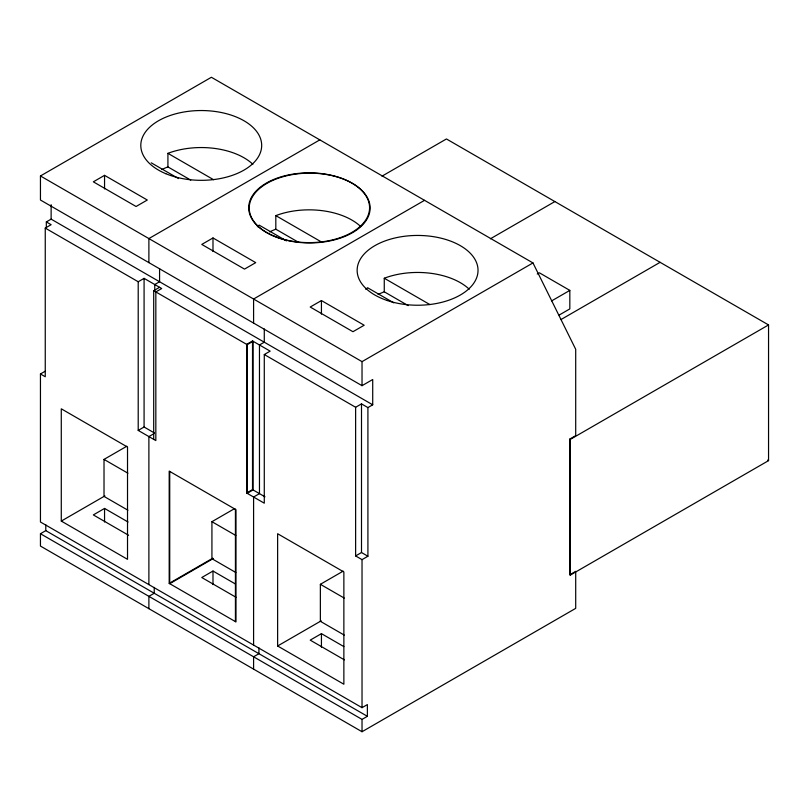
<?xml version="1.0" encoding="UTF-8"?>
<svg xmlns="http://www.w3.org/2000/svg" width="809" height="809" viewBox="0 0 809 809"><rect width="100%" height="100%" fill="white"/><g stroke="black" fill="none" stroke-linecap="round" stroke-linejoin="round"><path stroke-width="1.21" d="M264.28 354.534L270.155 351.146L252.519 340.963L246.644 344.361L246.644 493.015L264.28 503.188L264.28 354.534L355.626 407.271L361.502 403.883L367.913 407.584L372.716 404.803L372.716 379.512L362.027 385.681L40.45 200.025L40.45 175.968L211.392 77.27L532.969 262.935L575.705 349.296L575.705 435.647L569.829 439.044L569.829 574.744L570.365 575.057L768.55 460.634L768.55 324.935L446.437 138.956L381.969 176.18M104.553 175.351L93.338 181.823L136.074 206.497L147.289 200.025L104.553 175.351L104.553 188.922M46.325 228.219L46.325 221.919L51.129 219.138L372.716 404.803M569.829 574.744L575.705 571.356L575.705 608.358L362.027 731.73L40.45 546.065L40.45 533.728L362.027 719.393L367.377 716.309L367.377 704.588L362.027 707.673L40.45 522.007L40.45 373.97L45.253 376.741L45.253 228.087L51.129 224.69L46.325 221.919M319.828 139.876L148.886 238.574L148.886 262.632M212.989 237.957L201.775 244.429L244.51 269.104L255.725 262.632L212.989 237.957L212.989 251.528M138.208 281.754L144.083 278.357L161.709 288.54L155.834 291.928L155.834 440.581L138.208 430.408L138.208 281.754L45.253 228.087M153.7 439.348L153.7 290.694L159.575 287.306M40.45 373.97L45.344 371.139M424.533 200.329L253.591 299.017L253.591 323.074M321.436 300.564L310.211 307.036L352.946 331.71L364.171 325.238L321.436 300.564L321.436 314.135M247.18 344.664L253.055 341.277L253.055 489.93L247.18 493.318L247.18 344.664L153.7 290.694M138.208 430.408L144.083 427.01L154.448 432.997M127.913 510.206L104.017 496.413L104.017 459.401L126.831 446.224M490.406 238.786L554.873 201.562M153.791 433.745L148.886 436.577L148.886 584.614M61.282 521.077L127.519 559.322L127.519 447.064L61.282 408.818L61.282 521.077L104.887 495.907M40.45 533.728L45.789 530.643L367.377 716.309M128.055 522.007L104.553 508.436L93.338 514.918L128.591 535.265M40.45 175.968L362.027 361.633L532.969 262.935M537.247 274.039L539.381 272.805L569.829 290.391L569.829 308.896L559.15 315.065M551.667 300.877L569.829 290.391M246.644 493.015L252.519 489.617L264.968 496.807M561.021 319.535L660.114 262.318M235.813 572.499L211.928 558.706L211.928 521.694L234.741 508.527M169.192 583.38L235.965 621.929L235.965 509.67L169.192 471.121L169.192 583.38L212.797 558.2M213.333 558.513L169.728 583.694L169.728 471.425M235.429 583.997L212.989 571.043L201.775 577.525L235.965 597.254M355.626 407.271L355.626 555.935L361.502 552.537L367.913 556.238L367.913 407.584M355.626 555.935L362.027 559.636L367.913 556.238M569.829 439.044L570.365 439.348L768.55 324.935M344.26 635.105L320.364 621.312L320.364 584.31L343.178 571.134M277.629 645.986L343.865 684.232L343.865 571.963L277.629 533.728L277.629 645.986L321.234 620.816M343.865 646.603L321.436 633.649L310.211 640.131L344.401 659.871M767.62 460.099L768.55 460.634M190.752 180.094L167.918 166.907L167.918 153.336L213.596 179.709M298.663 242.387L275.818 229.2L275.818 215.629L321.497 242.002M408.191 305.62L384.265 291.806L384.265 278.235L429.943 304.609M151.253 162.831L178.506 178.567M286.416 240.87L259.153 225.135A60.432 34.888 0 0 0 257.343 226.763M393.761 302.849L367.599 287.741A60.432 34.888 0 0 0 365.789 289.369M104.017 459.401L127.913 473.194M211.928 521.694L235.813 535.487M320.364 584.31L344.26 598.094M570.365 439.348L570.365 575.057M362.027 361.633L362.027 385.681M362.027 559.636L362.027 707.673M362.027 719.393L362.027 731.73M361.502 403.883L361.502 552.537M321.436 633.649L321.436 647.22M264.28 328.95L264.28 342.197L259.467 344.978L259.467 493.632L253.591 497.019L253.591 645.066M258.931 647.837L258.931 653.702L253.591 656.787L253.591 669.124M252.519 340.963L252.519 489.617M235.429 509.357L235.429 621.625M212.989 571.043L212.989 584.614M159.575 268.507L159.575 281.754L154.762 284.525L154.762 290.825M154.236 587.395L154.236 593.25L148.886 596.334L148.886 608.671M144.083 278.357L144.083 427.01M104.553 508.436L104.553 522.007M51.129 204.687L51.129 219.138M45.789 524.778L45.789 530.643M161.77 169.587A60.432 34.888 0 0 1 167.918 166.907M167.918 153.336A60.432 34.888 0 0 1 252.883 164.308M275.818 215.629A60.432 34.888 0 0 1 360.784 226.611M269.68 231.89A60.432 34.888 0 0 1 275.818 229.2M384.265 278.235A60.432 34.888 0 0 1 469.23 289.217M378.116 294.496A60.432 34.888 0 0 1 384.265 291.806M165.774 173.682A60.432 34.888 0 0 0 261.358 149.038A60.432 34.888 0 0 0 176.595 113.573A60.432 34.888 0 0 0 165.774 173.682M278.933 237.947A60.432 34.888 0 0 0 369.582 207.731A60.432 34.888 0 0 0 278.933 177.515A60.432 34.888 0 0 0 278.933 237.947M274.221 236.299A60.432 34.888 0 0 0 369.794 211.645A60.432 34.888 0 0 0 285.031 176.18A60.432 34.888 0 0 0 274.221 236.299M387.369 300.554A60.432 34.888 0 0 0 478.028 270.337A60.432 34.888 0 0 0 387.369 240.121A60.432 34.888 0 0 0 387.369 300.554"/></g></svg>
